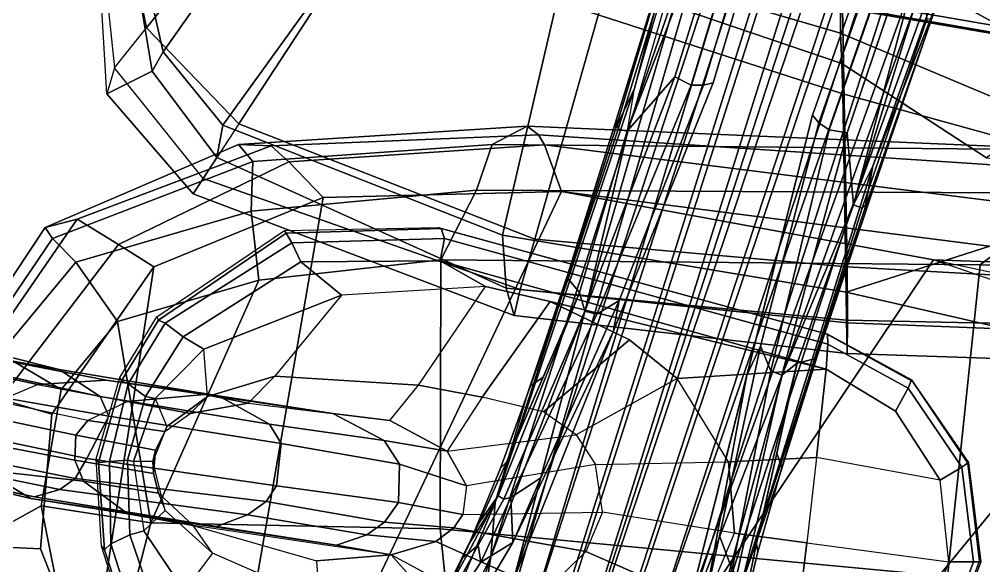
# Model space of a CAD drawing. Header units: inches. Extents: x -15.6 to 12, y -13.7 to 13.7.
# Drawn here: x -6.215 to -2.216, y -11.576 to -9.31 of the extents above; entities that cross this region are included whole.
import ezdxf

# ---------------------------------------------------------------- set-up
doc = ezdxf.new("R2010")
doc.units = ezdxf.units.IN
doc.header["$MEASUREMENT"] = 0
for name, color, linetype in [('SEAT-ARMPAD', 5, 'Continuous'), ('SEAT-BASE', 5, 'Continuous'), ('SEAT-CHASSIS', 5, 'Continuous'), ('SEAT-FRAME', 5, 'Continuous')]:
    doc.layers.add(name, color=color, linetype=linetype)

msp = doc.modelspace()

# ---------------------------------------------------------------- linework, layer by layer
at = {"layer": 'SEAT-ARMPAD'}
for points in [[(-5.2469, -9.8996, 24.6636), (-4.2543, -9.8289, 24.8347), (-4.109, -9.7529, 24.5021), (-5.3058, -9.8288, 24.3013)], [(-5.3058, -9.8288, 24.3013), (-4.109, -9.7529, 24.5021), (-4.0626, -9.7893, 23.9613), (-5.1707, -9.8347, 23.8947)], [(-4.109, -9.7529, 24.5021), (-4.2543, -9.8289, 24.8347), (-1.5835, -9.8539, 25.1066), (-1.5388, -9.8637, 24.7187)], [(-4.0626, -9.7893, 23.9613), (-4.109, -9.7529, 24.5021), (-1.5388, -9.8637, 24.7187), (-1.5135, -9.957, 24.3581)], [(-5.0981, -9.9007, 23.6691), (-5.1707, -9.8347, 23.8947), (-4.0626, -9.7893, 23.9613), (-4.037, -9.83, 23.7609)], [(-4.0626, -9.7893, 23.9613), (-1.5135, -9.957, 24.3581), (-1.498, -10.1482, 24.1266), (-4.037, -9.83, 23.7609)], [(-6.1074, -10.1733, 24.1669), (-6.0778, -10.2191, 24.5126), (-5.2469, -9.8996, 24.6636), (-5.3058, -9.8288, 24.3013)], [(-5.9751, -10.1394, 23.8053), (-6.1074, -10.1733, 24.1669), (-5.3058, -9.8288, 24.3013), (-5.1707, -9.8347, 23.8947)], [(-5.9751, -10.1394, 23.8053), (-5.1707, -9.8347, 23.8947), (-5.0981, -9.9007, 23.6691), (-5.8034, -10.2442, 23.5905)], [(-5.2469, -9.8996, 24.6636), (-5.254, -10.1052, 24.9815), (-4.3197, -10.0181, 25.1538), (-4.2543, -9.8289, 24.8347)], [(-5.0981, -9.9007, 23.6691), (-4.037, -9.83, 23.7609), (-3.9669, -10.0243, 23.6388), (-4.9552, -10.0492, 23.5935)], [(-4.3197, -10.0181, 25.1538), (-1.8419, -10.0304, 25.5273), (-1.5835, -9.8539, 25.1066), (-4.2543, -9.8289, 24.8347)], [(-3.9669, -10.0243, 23.6388), (-4.037, -9.83, 23.7609), (-1.498, -10.1482, 24.1266), (-1.4922, -10.3408, 24.0305)], [(-5.9805, -10.3177, 24.7902), (-5.254, -10.1052, 24.9815), (-5.2469, -9.8996, 24.6636), (-6.0778, -10.2191, 24.5126)], [(-5.6576, -10.3369, 23.5571), (-5.8034, -10.2442, 23.5905), (-5.0981, -9.9007, 23.6691), (-4.9552, -10.0492, 23.5935)], [(-5.3741, -12.4592, 23.5862), (-4.9552, -10.0492, 23.5935), (-3.9669, -10.0243, 23.6388), (-5.1565, -12.5376, 23.5939)], [(-5.2219, -10.3918, 25.1569), (-4.4677, -10.3077, 25.3055), (-4.3197, -10.0181, 25.1538), (-5.254, -10.1052, 24.9815)], [(-4.0943, -12.7985, 23.6566), (-5.1565, -12.5376, 23.5939), (-3.9669, -10.0243, 23.6388), (-2.4247, -10.308, 23.7482)], [(-4.3197, -10.0181, 25.1538), (-4.4677, -10.3077, 25.3055), (-2.2314, -10.3283, 25.6623), (-1.8419, -10.0304, 25.5273)], [(-1.4922, -10.3408, 24.0305), (-2.4247, -10.308, 23.7482), (-3.9669, -10.0243, 23.6388)], [(0.3557, -10.0537, 25.8409), (-1.8419, -10.0304, 25.5273), (-2.2314, -10.3283, 25.6623), (0.3388, -10.4184, 26.0759)], [(-5.3741, -12.4592, 23.5862), (-5.9189, -12.0353, 23.5688), (-5.6576, -10.3369, 23.5571), (-4.9552, -10.0492, 23.5935)], [(-5.9805, -10.3177, 24.7902), (-5.8084, -10.5633, 25.0187), (-5.2219, -10.3918, 25.1569), (-5.254, -10.1052, 24.9815)], [(-6.4739, -10.8619, 23.7191), (-6.564, -10.8603, 24.0903), (-6.1074, -10.1733, 24.1669), (-5.9751, -10.1394, 23.8053)], [(-6.4739, -10.8619, 23.7191), (-5.9751, -10.1394, 23.8053), (-5.8034, -10.2442, 23.5905), (-6.2925, -10.8854, 23.5697)], [(-6.564, -10.8603, 24.0903), (-6.4956, -10.8353, 24.4416), (-6.0778, -10.2191, 24.5126), (-6.1074, -10.1733, 24.1669)], [(-6.2954, -10.6955, 24.7248), (-5.9805, -10.3177, 24.7902), (-6.0778, -10.2191, 24.5126), (-6.4956, -10.8353, 24.4416)], [(-6.08, -10.9474, 23.5363), (-6.2925, -10.8854, 23.5697), (-5.8034, -10.2442, 23.5905), (-5.6576, -10.3369, 23.5571)], [(-4.4702, -11.4237, 25.45), (-4.4677, -10.3077, 25.3055), (-5.2219, -10.3918, 25.1569), (-5.6704, -11.3986, 25.153)], [(-2.2314, -10.3283, 25.6623), (-4.4677, -10.3077, 25.3055), (-4.4702, -11.4237, 25.45), (-2.3666, -11.6211, 25.7688)], [(-4.0943, -12.7985, 23.6566), (-2.4247, -10.308, 23.7482), (-1.489, -10.5066, 24.0498), (-3.4641, -12.9124, 23.6958)], [(-1.489, -10.5066, 24.0498), (-2.0551, -10.4352, 23.8151), (-2.4247, -10.308, 23.7482), (-1.4922, -10.3408, 24.0305)], [(-6.2954, -10.6955, 24.7248), (-6.0413, -10.8448, 24.972), (-5.8084, -10.5633, 25.0187), (-5.9805, -10.3177, 24.7902)], [(-6.1272, -11.5064, 23.547), (-6.08, -10.9474, 23.5363), (-5.6576, -10.3369, 23.5571), (-5.9189, -12.0353, 23.5688)], [(-2.2314, -10.3283, 25.6623), (-2.3666, -11.6211, 25.7688), (0.3335, -11.8125, 26.1509), (0.3388, -10.4184, 26.0759)], [(-5.6704, -11.3986, 25.153), (-5.2219, -10.3918, 25.1569), (-5.8084, -10.5633, 25.0187), (-5.6704, -11.3986, 25.153)], [(0.387, -10.4736, 24.5037), (-1.9658, -12.7285, 23.9163), (-2.4219, -12.7344, 23.7779), (-1.489, -10.5066, 24.0498)], [(-2.8573, -12.8346, 23.7338), (-3.4641, -12.9124, 23.6958), (-1.489, -10.5066, 24.0498), (-2.4219, -12.7344, 23.7779)], [(-6.0413, -10.8448, 24.972), (-6.124, -11.3276, 24.9681), (-5.6704, -11.3986, 25.153), (-5.8084, -10.5633, 25.0187)], [(-6.124, -11.3276, 24.9681), (-6.0413, -10.8448, 24.972), (-6.2954, -10.6955, 24.7248), (-6.3977, -11.4786, 24.733)], [(-6.1272, -11.5064, 23.547), (-6.3605, -11.4958, 23.6087), (-6.2925, -10.8854, 23.5697), (-6.08, -10.9474, 23.5363)], [(-6.2156, -11.9713, 24.7433), (-6.0378, -11.7664, 24.9663), (-6.124, -11.3276, 24.9681), (-6.3977, -11.4786, 24.733)], [(-6.124, -11.3276, 24.9681), (-6.0378, -11.7664, 24.9663), (-5.8208, -11.9782, 25.0228), (-5.6704, -11.3986, 25.153)], [(-4.4702, -11.4237, 25.45), (-5.6704, -11.3986, 25.153), (-5.8208, -11.9782, 25.0228), (-4.3632, -12.4702, 25.3589)], [(-2.2968, -12.9262, 25.6409), (-2.3666, -11.6211, 25.7688), (-4.4702, -11.4237, 25.45), (-4.3632, -12.4702, 25.3589)], [(-6.2968, -12.1143, 23.8362), (-6.5319, -11.5074, 23.7505), (-6.3605, -11.4958, 23.6087), (-6.1364, -12.0698, 23.6487)], [(-5.9189, -12.0353, 23.5688), (-6.1364, -12.0698, 23.6487), (-6.3605, -11.4958, 23.6087), (-6.1272, -11.5064, 23.547)]]:
    msp.add_3dface(points, dxfattribs=at)
at = {"layer": 'SEAT-BASE'}
for points in [[(-0.6744, -1.1905, 4.1832), (-4.0382, -11.6139, 3.1616), (-4.1668, -11.6385, 3.2423), (-0.719, -1.1512, 4.3018)], [(-0.9319, -1.4933, 5.6622), (-0.719, -1.1512, 4.3018), (-4.1668, -11.6385, 3.2423), (-3.3384, -9.5727, 3.9879)], [(-0.6744, -1.1905, 4.1832), (-0.5847, -1.2614, 4.119), (-3.9113, -11.6394, 3.1096), (-4.0382, -11.6139, 3.1616)], [(-0.4265, -1.3128, 4.119), (-3.7957, -11.6821, 3.0957), (-3.9113, -11.6394, 3.1096), (-0.5847, -1.2614, 4.119)], [(-0.2684, -1.3642, 4.119), (-3.6772, -11.7154, 3.1096), (-3.7957, -11.6821, 3.0957), (-0.4265, -1.3128, 4.119)], [(-0.2684, -1.3642, 4.119), (-0.1542, -1.3595, 4.1832), (-3.5595, -11.7694, 3.1616), (-3.6772, -11.7154, 3.1096)], [(-0.095, -1.3539, 4.3018), (-3.47, -11.8649, 3.2423), (-3.5595, -11.7694, 3.1616), (-0.1542, -1.3595, 4.1832)], [(-0.095, -1.3539, 4.3018), (-0.1239, -1.7559, 5.6622), (-2.9258, -9.7068, 3.9879), (-3.47, -11.8649, 3.2423)], [(-0.9319, -1.4933, 5.6622), (-3.3384, -9.5727, 3.9879), (-3.3783, -9.5833, 4.1787), (-0.9734, -1.5819, 5.8711)], [(-1.0187, -1.578, 6.004), (-3.4299, -9.5829, 4.297), (-3.4972, -9.548, 4.4046), (-1.032, -1.6207, 6.1381)], [(-1.0187, -1.578, 6.004), (-0.9734, -1.5819, 5.8711), (-3.3783, -9.5833, 4.1787), (-3.4299, -9.5829, 4.297)], [(-1.2495, -1.6518, 6.5161), (-4.324, -12.2313, 4.2077), (-4.3746, -12.7122, 4.1389), (-1.0437, -1.701, 6.6264)], [(-1.2495, -1.6518, 6.5161), (-1.3248, -1.7804, 6.4477), (-3.8678, -10.5115, 4.5256), (-4.324, -12.2313, 4.2077)], [(-0.8432, -1.8393, 6.6746), (-1.0437, -1.701, 6.6264), (-4.3746, -12.7122, 4.1389), (-4.2654, -12.7109, 4.1776)], [(-0.1423, -1.8519, 5.8711), (-2.8999, -9.7388, 4.1787), (-2.9258, -9.7068, 3.9879), (-0.1239, -1.7559, 5.6622)], [(-1.3697, -1.7747, 6.3972), (-3.6981, -9.7963, 4.6397), (-3.8678, -10.5115, 4.5256), (-1.3248, -1.7804, 6.4477)], [(-3.6648, -9.5971, 4.6557), (-1.3855, -1.7651, 6.3529), (-1.3697, -1.7747, 6.3972), (-3.6981, -9.7963, 4.6397)], [(-3.47, -8.8482, 4.7721), (-3.6648, -9.5971, 4.6557), (-1.3855, -1.7651, 6.3529), (-1.3883, -1.7602, 6.3093)], [(-0.7398, -1.9027, 6.6862), (-0.8432, -1.8393, 6.6746), (-4.2654, -12.7109, 4.1776), (-4.1487, -12.7665, 4.1833)], [(-0.1423, -1.8519, 5.8711), (-0.1033, -1.8754, 6.004), (-2.8578, -9.7688, 4.297), (-2.8999, -9.7388, 4.1787)], [(-0.1177, -1.9177, 6.1381), (-2.7829, -9.7801, 4.4046), (-2.8578, -9.7688, 4.297), (-0.1033, -1.8754, 6.004)], [(-4.1476, -12.7669, 4.1833), (-0.5199, -1.9742, 6.6862), (-0.7398, -1.9027, 6.6862), (-4.1487, -12.7665, 4.1833)], [(-4.1476, -12.7669, 4.1833), (-4.0205, -12.7905, 4.1776), (-0.399, -1.9836, 6.6746), (-0.5199, -1.9742, 6.6862)], [(-4.0205, -12.7905, 4.1776), (-3.9329, -12.8557, 4.1389), (-0.1555, -1.9896, 6.6264), (-0.399, -1.9836, 6.6746)], [(-0.1555, -1.9896, 6.6264), (-3.9329, -12.8557, 4.1389), (-3.6912, -12.4369, 4.2077), (0.04, -2.0708, 6.5161)], [(-3.6912, -12.4369, 4.2077), (-3.0494, -10.7774, 4.5256), (0.0253, -2.2191, 6.4477), (0.04, -2.0708, 6.5161)], [(0.0253, -2.2191, 6.4477), (-3.0494, -10.7774, 4.5256), (-2.7663, -10.099, 4.6397), (0.0649, -2.2409, 6.3972)], [(0.0834, -2.2423, 6.3529), (0.0649, -2.2409, 6.3972), (-2.7663, -10.099, 4.6397), (-2.6762, -9.9184, 4.6557)], [(0.0886, -2.2401, 6.3093), (0.0834, -2.2423, 6.3529), (-2.6762, -9.9184, 4.6557), (-2.3936, -9.1979, 4.7721)], [(-3.1003, -8.2717, 4.6837), (-3.4972, -9.548, 4.4046), (-3.6941, -9.7743, 4.4201), (-3.1559, -8.3768, 4.7054)], [(-3.6941, -9.7743, 4.4201), (-3.3759, -8.8451, 4.6181), (-3.1559, -8.3768, 4.7054)], [(-2.3706, -8.632, 4.7054), (-2.7566, -10.0789, 4.4201), (-2.7829, -9.7801, 4.4046), (-2.3538, -8.5142, 4.6837)], [(-2.3706, -8.632, 4.7054), (-2.3706, -8.632, 4.7054), (-2.4678, -9.1401, 4.6181), (-2.7566, -10.0789, 4.4201)], [(-3.5024, -8.957, 4.6757), (-3.7387, -9.7243, 4.5207), (-3.7422, -9.7608, 4.5664), (-3.47, -8.8482, 4.7721)], [(-3.47, -8.8482, 4.7721), (-3.7422, -9.7608, 4.5664), (-3.6648, -9.5971, 4.6557), (-3.47, -8.8482, 4.7721)], [(-3.7317, -9.7652, 4.4593), (-3.4875, -8.973, 4.6372), (-3.3759, -8.8451, 4.6181), (-3.6941, -9.7743, 4.4201)], [(-3.7317, -9.7652, 4.4593), (-3.7387, -9.7243, 4.5207), (-3.5024, -8.957, 4.6757), (-3.4875, -8.973, 4.6372)], [(-2.7566, -10.0789, 4.4201), (-2.4678, -9.1401, 4.6181), (-2.4527, -9.3092, 4.6372), (-2.7208, -10.0937, 4.4593)], [(-2.3936, -9.1979, 4.7721), (-2.7098, -10.0962, 4.5664), (-2.6911, -10.0647, 4.5207), (-2.4313, -9.3051, 4.6757)], [(-2.3936, -9.1979, 4.7721), (-2.6762, -9.9184, 4.6557), (-2.7098, -10.0962, 4.5664), (-2.3936, -9.1979, 4.7721)], [(-2.4527, -9.3092, 4.6372), (-2.4313, -9.3051, 4.6757), (-2.6911, -10.0647, 4.5207), (-2.7208, -10.0937, 4.4593)], [(-3.4972, -9.548, 4.4046), (-3.87, -10.5211, 4.1894), (-3.8922, -10.443, 4.2504), (-3.6941, -9.7743, 4.4201)], [(-3.4972, -9.548, 4.4046), (-3.4299, -9.5829, 4.297), (-3.8212, -10.5329, 4.1118), (-3.87, -10.5211, 4.1894)], [(-3.3783, -9.5833, 4.1787), (-3.7274, -10.4756, 3.9866), (-3.8212, -10.5329, 4.1118), (-3.4299, -9.5829, 4.297)], [(-3.3783, -9.5833, 4.1787), (-3.3384, -9.5727, 3.9879), (-3.7526, -10.6056, 3.6151), (-3.7274, -10.4756, 3.9866)], [(-3.6981, -9.7963, 4.6397), (-3.6648, -9.5971, 4.6557), (-4.2417, -11.3138, 4.2317), (-4.2604, -11.5395, 4.2497)], [(-3.6648, -9.5971, 4.6557), (-3.7422, -9.7608, 4.5664), (-3.9332, -10.3615, 4.416), (-4.2417, -11.3138, 4.2317)], [(-3.1418, -10.6659, 3.9866), (-3.1979, -10.7859, 3.6151), (-2.9258, -9.7068, 3.9879), (-2.8999, -9.7388, 4.1787)], [(-3.7387, -9.7243, 4.5207), (-3.7317, -9.7652, 4.4593), (-3.9388, -10.3867, 4.3311), (-3.9411, -10.3667, 4.3884)], [(-3.7387, -9.7243, 4.5207), (-3.9411, -10.3667, 4.3884), (-3.9332, -10.3615, 4.416), (-3.7422, -9.7608, 4.5664)], [(-2.8578, -9.7688, 4.297), (-3.0996, -10.7673, 4.1118), (-3.1418, -10.6659, 3.9866), (-2.8999, -9.7388, 4.1787)], [(-3.8678, -10.5115, 4.5256), (-3.6981, -9.7963, 4.6397), (-4.2604, -11.5395, 4.2497)], [(-3.6941, -9.7743, 4.4201), (-3.8922, -10.443, 4.2504), (-3.9388, -10.3867, 4.3311), (-3.7317, -9.7652, 4.4593)], [(-3.0533, -10.7865, 4.1894), (-3.0996, -10.7673, 4.1118), (-2.8578, -9.7688, 4.297), (-2.7829, -9.7801, 4.4046)], [(-2.7566, -10.0789, 4.4201), (-2.9894, -10.7364, 4.2504), (-3.0533, -10.7865, 4.1894), (-2.7829, -9.7801, 4.4046)], [(-3.336, -11.8398, 4.2497), (-3.2184, -11.6463, 4.2317), (-2.6762, -9.9184, 4.6557), (-2.7663, -10.099, 4.6397)], [(-3.2184, -11.6463, 4.2317), (-2.9083, -10.6945, 4.416), (-2.7098, -10.0962, 4.5664), (-2.6762, -9.9184, 4.6557)], [(-2.905, -10.7034, 4.3884), (-2.9186, -10.7182, 4.3311), (-2.7208, -10.0937, 4.4593), (-2.6911, -10.0647, 4.5207)], [(-2.7098, -10.0962, 4.5664), (-2.9083, -10.6945, 4.416), (-2.905, -10.7034, 4.3884), (-2.6911, -10.0647, 4.5207)], [(-3.336, -11.8398, 4.2497), (-3.336, -11.8398, 4.2497), (-2.7663, -10.099, 4.6397), (-3.0494, -10.7774, 4.5256)], [(-2.7208, -10.0937, 4.4593), (-2.9186, -10.7182, 4.3311), (-2.9894, -10.7364, 4.2504), (-2.7566, -10.0789, 4.4201)], [(-3.9332, -10.3615, 4.416), (-3.9411, -10.3667, 4.3884), (-4.1102, -10.8723, 4.2699), (-4.2417, -11.3138, 4.2317)], [(-4.1102, -10.8723, 4.2699), (-3.9411, -10.3667, 4.3884), (-3.9388, -10.3867, 4.3311), (-4.095, -10.8301, 4.2507)], [(-3.8922, -10.443, 4.2504), (-4.0437, -10.7949, 4.1842), (-4.095, -10.8301, 4.2507), (-3.9388, -10.3867, 4.3311)], [(-4.2301, -11.287, 4.0229), (-4.307, -11.3958, 4.0514), (-4.1953, -11.1468, 4.118), (-3.8922, -10.443, 4.2504)], [(-4.2056, -11.3008, 3.9542), (-4.2301, -11.287, 4.0229), (-3.8922, -10.443, 4.2504), (-3.87, -10.5211, 4.1894)], [(-3.8212, -10.5329, 4.1118), (-3.7274, -10.4756, 3.9866), (-4.0524, -11.2124, 3.6212), (-4.1765, -11.2935, 3.8836)], [(-4.0524, -11.2124, 3.6212), (-3.7274, -10.4756, 3.9866), (-3.7526, -10.6056, 3.6151), (-4.1688, -11.4801, 3.4546)], [(-4.324, -12.2313, 4.2077), (-3.8678, -10.5115, 4.5256), (-4.2604, -11.5395, 4.2497), (-4.3324, -11.9976, 4.209)], [(-4.2056, -11.3008, 3.9542), (-3.87, -10.5211, 4.1894), (-3.8212, -10.5329, 4.1118), (-4.1765, -11.2935, 3.8836)], [(-4.279, -11.6671, 3.3711), (-4.1688, -11.4801, 3.4546), (-3.7526, -10.6056, 3.6151), (-4.1668, -11.6385, 3.2423)], [(-3.3752, -11.738, 3.4546), (-3.1979, -10.7859, 3.6151), (-3.1418, -10.6659, 3.9866), (-3.312, -11.453, 3.6212)], [(-3.2593, -11.5915, 3.8836), (-3.312, -11.453, 3.6212), (-3.1418, -10.6659, 3.9866), (-3.0996, -10.7673, 4.1118)], [(-3.2184, -11.6463, 4.2317), (-3.0654, -11.2118, 4.2699), (-2.905, -10.7034, 4.3884), (-2.9083, -10.6945, 4.416)], [(-3.0528, -11.1687, 4.2507), (-2.9186, -10.7182, 4.3311), (-2.905, -10.7034, 4.3884), (-3.0654, -11.2118, 4.2699)], [(-3.0533, -10.7865, 4.1894), (-2.9894, -10.7364, 4.2504), (-3.2121, -11.6178, 4.0229), (-3.2401, -11.6145, 3.9542)], [(-2.9894, -10.7364, 4.2504), (-3.1579, -11.4838, 4.118), (-3.2139, -11.7509, 4.0514), (-3.2121, -11.6178, 4.0229)], [(-2.9186, -10.7182, 4.3311), (-3.0528, -11.1687, 4.2507), (-3.0736, -11.1101, 4.1842), (-2.9894, -10.7364, 4.2504)], [(-4.1953, -11.1468, 4.118), (-4.2194, -11.1722, 4.1628), (-4.095, -10.8301, 4.2507), (-4.0437, -10.7949, 4.1842)], [(-3.547, -12.2527, 4.209), (-3.336, -11.8398, 4.2497), (-3.0494, -10.7774, 4.5256), (-3.6912, -12.4369, 4.2077)], [(-3.47, -11.8649, 3.2423), (-3.1979, -10.7859, 3.6151), (-3.3752, -11.738, 3.4546), (-3.3959, -11.954, 3.3711)], [(-3.2593, -11.5915, 3.8836), (-3.0996, -10.7673, 4.1118), (-3.0533, -10.7865, 4.1894), (-3.2401, -11.6145, 3.9542)], [(-4.1102, -10.8723, 4.2699), (-4.095, -10.8301, 4.2507), (-4.2194, -11.1722, 4.1628), (-4.1102, -10.8723, 4.2699)], [(-4.2194, -11.1722, 4.1628), (-4.3467, -11.4795, 4.0827), (-4.2417, -11.3138, 4.2317), (-4.1102, -10.8723, 4.2699)], [(-3.0736, -11.1101, 4.1842), (-3.0528, -11.1687, 4.2507), (-3.1533, -11.5186, 4.1628), (-3.1579, -11.4838, 4.118)], [(-4.1953, -11.1468, 4.118), (-4.307, -11.3958, 4.0514), (-4.3467, -11.4795, 4.0827), (-4.2194, -11.1722, 4.1628)], [(-3.0654, -11.2118, 4.2699), (-3.1533, -11.5186, 4.1628), (-3.0528, -11.1687, 4.2507), (-3.0654, -11.2118, 4.2699)], [(-4.1688, -11.4801, 3.4546), (-4.1765, -11.2935, 3.8836), (-4.0524, -11.2124, 3.6212)], [(-3.0654, -11.2118, 4.2699), (-3.2184, -11.6463, 4.2317), (-3.2309, -11.8421, 4.0827), (-3.1533, -11.5186, 4.1628)], [(-4.4984, -11.8054, 3.9476), (-4.4685, -11.8495, 4.0508), (-4.2417, -11.3138, 4.2317), (-4.3467, -11.4795, 4.0827)], [(-4.4685, -11.8495, 4.0508), (-4.4149, -11.862, 4.1297), (-4.2604, -11.5395, 4.2497), (-4.2417, -11.3138, 4.2317)], [(-4.2301, -11.287, 4.0229), (-4.3562, -11.5283, 3.9362), (-4.3803, -11.5453, 3.9883), (-4.307, -11.3958, 4.0514)], [(-4.2056, -11.3008, 3.9542), (-4.3127, -11.4908, 3.887), (-4.3562, -11.5283, 3.9362), (-4.2301, -11.287, 4.0229)], [(-4.3012, -11.5614, 3.6382), (-4.3127, -11.4908, 3.887), (-4.2056, -11.3008, 3.9542), (-4.1765, -11.2935, 3.8836)], [(-4.1688, -11.4801, 3.4546), (-4.3012, -11.5614, 3.6382), (-4.1765, -11.2935, 3.8836), (-4.1688, -11.4801, 3.4546)], [(-4.4537, -11.6947, 3.9252), (-4.4984, -11.8054, 3.9476), (-4.3467, -11.4795, 4.0827), (-4.307, -11.3958, 4.0514)], [(-3.312, -11.453, 3.6212), (-3.312, -11.453, 3.6212), (-3.2593, -11.5915, 3.8836), (-3.3752, -11.738, 3.4546)], [(-4.4593, -11.7614, 3.6521), (-4.471, -11.7355, 3.8366), (-4.3562, -11.5283, 3.9362), (-4.3127, -11.4908, 3.887)], [(-4.3012, -11.5614, 3.6382), (-4.4063, -11.7233, 3.5576), (-4.4593, -11.7614, 3.6521), (-4.3127, -11.4908, 3.887)], [(-4.1688, -11.4801, 3.4546), (-4.279, -11.6671, 3.3711), (-4.4063, -11.7233, 3.5576), (-4.3012, -11.5614, 3.6382)], [(-3.1533, -11.5186, 4.1628), (-3.2309, -11.8421, 4.0827), (-3.2139, -11.7509, 4.0514), (-3.1579, -11.4838, 4.118)], [(-4.4814, -12.2258, 4.0889), (-4.2604, -11.5395, 4.2497), (-4.4149, -11.862, 4.1297), (-4.5409, -12.1507, 4.0121)], [(-4.2604, -11.5395, 4.2497), (-4.4814, -12.2258, 4.0889), (-4.455, -12.3636, 4.1157), (-4.3324, -11.9976, 4.209)], [(-4.471, -11.7355, 3.8366), (-4.4537, -11.6947, 3.9252), (-4.3803, -11.5453, 3.9883), (-4.3562, -11.5283, 3.9362)]]:
    msp.add_3dface(points, dxfattribs=at)
at = {"layer": 'SEAT-CHASSIS'}
for points in [[(-5.1082, -10.1974, 23.4288), (-5.6384, -10.5578, 23.4299), (-5.6453, -10.5443, 23.5731), (-5.1155, -10.1861, 23.596)], [(-4.4657, -10.1778, 23.4485), (-5.1082, -10.1974, 23.4288), (-5.1155, -10.1861, 23.596), (-4.4769, -10.1732, 23.6341)], [(-5.0856, -10.2364, 23.3062), (-5.1082, -10.1974, 23.4288), (-4.4657, -10.1778, 23.4485), (-4.4526, -10.2189, 23.3374)], [(-2.8644, -10.6159, 23.6342), (-4.4657, -10.1778, 23.4485), (-4.4769, -10.1732, 23.6341), (-2.8709, -10.6132, 23.7417)], [(-4.4657, -10.1778, 23.4485), (-2.8644, -10.6159, 23.6342), (-2.8621, -10.6575, 23.5172), (-4.4526, -10.2189, 23.3374)], [(-5.611, -10.5706, 23.3242), (-5.6384, -10.5578, 23.4299), (-5.1082, -10.1974, 23.4288), (-5.0856, -10.2364, 23.3062)], [(-5.5352, -10.6262, 23.2493), (-5.611, -10.5706, 23.3242), (-5.0856, -10.2364, 23.3062), (-5.0475, -10.3151, 23.2321)], [(-5.0475, -10.3151, 23.2321), (-5.0856, -10.2364, 23.3062), (-4.4526, -10.2189, 23.3374), (-4.4696, -10.3115, 23.2651)], [(-4.4696, -10.3115, 23.2651), (-4.4526, -10.2189, 23.3374), (-2.8621, -10.6575, 23.5172), (-2.8702, -10.7606, 23.4472)], [(-5.5352, -10.6262, 23.2493), (-5.0475, -10.3151, 23.2321), (-4.8796, -10.4546, 23.1822), (-5.4506, -10.6786, 23.213)], [(-4.4696, -10.3115, 23.2651), (-4.2816, -10.4182, 23.2693), (-4.8796, -10.4546, 23.1822), (-5.0475, -10.3151, 23.2321)], [(-4.2816, -10.4182, 23.2693), (-4.4696, -10.3115, 23.2651), (-2.8702, -10.7606, 23.4472), (-4.0135, -10.48, 23.3041)], [(-4.8796, -10.4546, 23.1822), (-5.1562, -10.7903, 23.0186), (-4.5594, -10.8279, 22.9376), (-4.2816, -10.4182, 23.2693)], [(-4.5594, -10.8279, 22.9376), (-4.2816, -10.4182, 23.2693), (-4.0135, -10.48, 23.3041), (-4.2963, -10.8776, 22.974)], [(-5.4345, -10.8741, 23.0871), (-5.4506, -10.6786, 23.213), (-4.8796, -10.4546, 23.1822), (-5.1562, -10.7903, 23.0186)], [(-4.041, -10.9379, 23.062), (-4.2963, -10.8776, 22.974), (-4.0135, -10.48, 23.3041), (-3.6848, -10.6389, 23.3236)], [(-2.8702, -10.7606, 23.4472), (-3.4881, -10.8004, 23.3223), (-3.6848, -10.6389, 23.3236), (-4.0135, -10.48, 23.3041)], [(-6.8411, -10.5635, 19.808), (-7.0121, -10.5169, 20.789), (-6.5265, -10.6763, 21.0399), (-6.0504, -10.7618, 20.4056)], [(-5.7919, -10.8091, 23.4338), (-5.7987, -10.7956, 23.577), (-5.6453, -10.5443, 23.5731), (-5.6384, -10.5578, 23.4299)], [(-6.9153, -10.6488, 19.3789), (-6.8411, -10.5635, 19.808), (-6.0504, -10.7618, 20.4056), (-5.8802, -10.875, 20.1457)], [(-5.7919, -10.8091, 23.4338), (-5.6384, -10.5578, 23.4299), (-5.611, -10.5706, 23.3242), (-5.7644, -10.8219, 23.3282)], [(-5.692, -10.8744, 23.2629), (-5.7644, -10.8219, 23.3282), (-5.611, -10.5706, 23.3242), (-5.5352, -10.6262, 23.2493)], [(-5.692, -10.8744, 23.2629), (-5.5352, -10.6262, 23.2493), (-5.4506, -10.6786, 23.213), (-5.6514, -10.8821, 23.2462)], [(-2.5126, -10.811, 23.7682), (-2.5152, -10.8055, 23.66), (-2.8644, -10.6159, 23.6342), (-2.8709, -10.6132, 23.7417)], [(-2.8644, -10.6159, 23.6342), (-2.5152, -10.8055, 23.66), (-2.5301, -10.8405, 23.535), (-2.8621, -10.6575, 23.5172)], [(-6.9895, -10.756, 19.2812), (-6.9153, -10.6488, 19.3789), (-5.8802, -10.875, 20.1457), (-5.8433, -10.9559, 20.0741)], [(-6.5265, -10.6763, 21.0399), (-6.7582, -10.6904, 21.3535), (-6.1395, -10.824, 21.7999), (-5.8552, -10.8067, 21.5971)], [(-5.3888, -10.8716, 21.1087), (-6.0504, -10.7618, 20.4056), (-6.5265, -10.6763, 21.0399), (-5.8552, -10.8067, 21.5971)], [(-3.6848, -10.6389, 23.3236), (-3.4881, -10.8004, 23.3223), (-3.9057, -11.0332, 23.0885), (-4.041, -10.9379, 23.062)], [(-2.8621, -10.6575, 23.5172), (-2.5301, -10.8405, 23.535), (-2.5818, -10.9353, 23.4614), (-2.8702, -10.7606, 23.4472)], [(-6.307, -10.8956, 21.9124), (-6.1395, -10.824, 21.7999), (-6.7582, -10.6904, 21.3535), (-6.8738, -10.7461, 21.4967)], [(-5.6514, -10.8821, 23.2462), (-5.6037, -10.9988, 23.1589), (-5.4345, -10.8741, 23.0871), (-5.4506, -10.6786, 23.213)], [(-5.9349, -11.131, 19.9842), (-7.0281, -10.9026, 19.2715), (-6.9895, -10.756, 19.2812), (-5.8433, -10.9559, 20.0741)], [(-5.1781, -10.9894, 20.9329), (-5.8802, -10.875, 20.1457), (-6.0504, -10.7618, 20.4056), (-5.3888, -10.8716, 21.1087)], [(-5.7919, -10.8091, 23.4338), (-5.8873, -11.1484, 23.4409), (-5.8963, -11.1329, 23.5727), (-5.7987, -10.7956, 23.577)], [(-5.507, -10.945, 22.8919), (-5.4345, -10.8741, 23.0871), (-5.1562, -10.7903, 23.0186), (-5.2664, -10.9016, 22.7076)], [(-5.1562, -10.7903, 23.0186), (-5.2664, -10.9016, 22.7076), (-4.6789, -10.9737, 22.4762), (-4.5594, -10.8279, 22.9376)], [(-3.4881, -10.8004, 23.3223), (-2.8702, -10.7606, 23.4472), (-2.9091, -11.1271, 23.3696), (-3.2747, -11.145, 23.3078)], [(-2.9091, -11.1271, 23.3696), (-2.8702, -10.7606, 23.4472), (-2.5818, -10.9353, 23.4614), (-2.3971, -11.2209, 23.48)], [(-5.7659, -10.8955, 22.3427), (-5.9315, -10.9738, 22.4082), (-6.307, -10.8956, 21.9124), (-6.1395, -10.824, 21.7999)], [(-5.4474, -10.8663, 22.168), (-5.8552, -10.8067, 21.5971), (-6.1395, -10.824, 21.7999), (-5.7659, -10.8955, 22.3427)], [(-5.8405, -11.1434, 23.3441), (-5.8873, -11.1484, 23.4409), (-5.7919, -10.8091, 23.4338), (-5.7644, -10.8219, 23.3282)], [(-5.3888, -10.8716, 21.1087), (-5.8552, -10.8067, 21.5971), (-5.4474, -10.8663, 22.168), (-4.9153, -10.9446, 21.8415)], [(-5.7665, -11.1388, 23.2714), (-5.8405, -11.1434, 23.3441), (-5.7644, -10.8219, 23.3282), (-5.692, -10.8744, 23.2629)], [(-4.6789, -10.9737, 22.4762), (-4.5594, -10.8279, 22.9376), (-4.2963, -10.8776, 22.974), (-4.4412, -11.1009, 22.3847)], [(-3.9057, -11.0332, 23.0885), (-3.8267, -11.157, 23.0933), (-3.2747, -11.145, 23.3078), (-3.4881, -10.8004, 23.3223)], [(-2.5152, -10.8055, 23.66), (-2.2796, -11.1476, 23.6827), (-2.3072, -11.167, 23.557), (-2.5301, -10.8405, 23.535)], [(-2.284, -11.1506, 23.7905), (-2.2796, -11.1476, 23.6827), (-2.5152, -10.8055, 23.66), (-2.5126, -10.811, 23.7682)], [(-5.1289, -11.0698, 20.8854), (-5.8433, -10.9559, 20.0741), (-5.8802, -10.875, 20.1457), (-5.1781, -10.9894, 20.9329)], [(-5.692, -10.8744, 23.2629), (-5.6514, -10.8821, 23.2462), (-5.741, -11.144, 23.2604), (-5.7665, -11.1388, 23.2714)], [(-5.4474, -10.8663, 22.168), (-5.7659, -10.8955, 22.3427), (-5.507, -10.945, 22.8919), (-5.2664, -10.9016, 22.7076)], [(-5.6037, -10.9988, 23.1589), (-5.6118, -11.0201, 23.0072), (-5.507, -10.945, 22.8919), (-5.4345, -10.8741, 23.0871)], [(-4.6789, -10.9737, 22.4762), (-4.9153, -10.9446, 21.8415), (-5.4474, -10.8663, 22.168), (-5.2664, -10.9016, 22.7076)], [(-5.1781, -10.9894, 20.9329), (-5.3888, -10.8716, 21.1087), (-4.9153, -10.9446, 21.8415), (-4.7024, -11.0574, 21.7636)], [(-2.5301, -10.8405, 23.535), (-2.3072, -11.167, 23.557), (-2.3971, -11.2209, 23.48), (-2.5818, -10.9353, 23.4614)], [(-5.9837, -11.2144, 20.0348), (-7.0831, -10.9927, 19.3494), (-7.0281, -10.9026, 19.2715), (-5.9349, -11.131, 19.9842)], [(-5.9315, -10.9738, 22.4082), (-6.307, -10.8956, 21.9124), (-6.4076, -10.9445, 21.8955), (-5.9802, -11.0347, 22.4167)], [(-5.6118, -11.0201, 23.0072), (-5.507, -10.945, 22.8919), (-5.7659, -10.8955, 22.3427), (-5.9315, -10.9738, 22.4082)], [(-5.6615, -11.144, 23.1835), (-5.741, -11.144, 23.2604), (-5.6514, -10.8821, 23.2462), (-5.6037, -10.9988, 23.1589)], [(-4.2963, -10.8776, 22.974), (-4.4412, -11.1009, 22.3847), (-3.9057, -11.0332, 23.0885), (-4.041, -10.9379, 23.062)], [(-6.4076, -10.9445, 21.8955), (-6.4309, -11.0536, 21.8781), (-5.9855, -11.1392, 22.4099), (-5.9802, -11.0347, 22.4167)], [(-5.1492, -11.2455, 20.8585), (-5.9349, -11.131, 19.9842), (-5.8433, -10.9559, 20.0741), (-5.1289, -11.0698, 20.8854)], [(-4.4412, -11.1009, 22.3847), (-4.7024, -11.0574, 21.7636), (-4.9153, -10.9446, 21.8415), (-4.6789, -10.9737, 22.4762)], [(-6.0468, -11.2606, 20.1119), (-7.1329, -11.0387, 19.4686), (-7.0831, -10.9927, 19.3494), (-5.9837, -11.2144, 20.0348)], [(-5.9315, -10.9738, 22.4082), (-5.9802, -11.0347, 22.4167), (-5.6505, -11.0971, 23.058), (-5.6118, -11.0201, 23.0072)], [(-5.1289, -11.0698, 20.8854), (-5.1781, -10.9894, 20.9329), (-4.7024, -11.0574, 21.7636), (-4.639, -11.1547, 21.7419)], [(-6.1523, -11.2908, 20.2599), (-6.7124, -11.1704, 21.2788), (-7.2987, -10.9995, 21.0306), (-6.9539, -11.1288, 19.7865)], [(-5.6505, -11.0971, 23.058), (-5.9802, -11.0347, 22.4167), (-5.9855, -11.1392, 22.4099), (-5.6591, -11.1941, 23.0592)], [(-5.6505, -11.0971, 23.058), (-5.6615, -11.144, 23.1835), (-5.6037, -10.9988, 23.1589), (-5.6118, -11.0201, 23.0072)], [(-4.3607, -11.2456, 22.3684), (-4.4412, -11.1009, 22.3847), (-3.9057, -11.0332, 23.0885), (-3.8267, -11.157, 23.0933)], [(-6.9539, -11.1288, 19.7865), (-7.1329, -11.0387, 19.4686), (-6.0468, -11.2606, 20.1119), (-6.1523, -11.2908, 20.2599)], [(-6.3665, -11.1781, 21.8134), (-6.8412, -11.0697, 21.4696), (-6.7124, -11.1704, 21.2788), (-6.1674, -11.2981, 21.6455)], [(-6.4309, -11.0536, 21.8781), (-6.3665, -11.1781, 21.8134), (-5.9489, -11.2252, 22.3873), (-5.9855, -11.1392, 22.4099)], [(-5.1492, -11.2455, 20.8585), (-5.1289, -11.0698, 20.8854), (-4.639, -11.1547, 21.7419), (-4.6423, -11.3148, 21.7214)], [(-4.3607, -11.2456, 22.3684), (-4.639, -11.1547, 21.7419), (-4.7024, -11.0574, 21.7636), (-4.4412, -11.1009, 22.3847)], [(-5.6505, -11.0971, 23.058), (-5.6591, -11.1941, 23.0592), (-5.6615, -11.144, 23.1835)], [(-5.6591, -11.1941, 23.0592), (-5.9855, -11.1392, 22.4099), (-5.9489, -11.2252, 22.3873), (-5.6378, -11.2753, 23.014)], [(-5.9837, -11.2144, 20.0348), (-5.9349, -11.131, 19.9842), (-5.1492, -11.2455, 20.8585), (-5.1919, -11.3097, 20.8752)], [(-5.8873, -11.1484, 23.4409), (-5.8612, -11.5107, 23.4533), (-5.8745, -11.4947, 23.59), (-5.8963, -11.1329, 23.5727)], [(-5.836, -11.4859, 23.3405), (-5.8612, -11.5107, 23.4533), (-5.8873, -11.1484, 23.4409), (-5.8405, -11.1434, 23.3441)], [(-5.7575, -11.448, 23.2731), (-5.836, -11.4859, 23.3405), (-5.8405, -11.1434, 23.3441), (-5.7665, -11.1388, 23.2714)], [(-5.7575, -11.448, 23.2731), (-5.7665, -11.1388, 23.2714), (-5.741, -11.144, 23.2604), (-5.6994, -11.4313, 23.2483)], [(-5.6994, -11.4313, 23.2483), (-5.6103, -11.3475, 23.1458), (-5.6615, -11.144, 23.1835), (-5.741, -11.144, 23.2604)], [(-5.6615, -11.144, 23.1835), (-5.6591, -11.1941, 23.0592), (-5.6378, -11.2753, 23.014), (-5.6103, -11.3475, 23.1458)], [(-4.3761, -11.3634, 22.3823), (-4.6423, -11.3148, 21.7214), (-4.639, -11.1547, 21.7419), (-4.3607, -11.2456, 22.3684)], [(-3.2747, -11.145, 23.3078), (-3.2504, -11.4417, 23.3035), (-3.7965, -11.3546, 23.0949), (-3.8267, -11.157, 23.0933)], [(-3.2504, -11.4417, 23.3035), (-3.2747, -11.145, 23.3078), (-2.9091, -11.1271, 23.3696), (-2.9494, -11.482, 23.3489)], [(-2.3971, -11.2209, 23.48), (-2.9091, -11.1271, 23.3696), (-2.9494, -11.482, 23.3489), (-2.3615, -11.5597, 23.4909)], [(-2.2796, -11.1476, 23.6827), (-2.2286, -11.5602, 23.6961), (-2.2592, -11.5599, 23.5703), (-2.3072, -11.167, 23.557)], [(-2.235, -11.5575, 23.8036), (-2.2286, -11.5602, 23.6961), (-2.2796, -11.1476, 23.6827), (-2.284, -11.1506, 23.7905)], [(-6.1523, -11.2908, 20.2599), (-5.3976, -11.4139, 21.0391), (-6.1674, -11.2981, 21.6455), (-6.7124, -11.1704, 21.2788)], [(-6.3665, -11.1781, 21.8134), (-6.1674, -11.2981, 21.6455), (-5.7651, -11.3608, 22.294), (-5.9489, -11.2252, 22.3873)], [(-3.7965, -11.3546, 23.0949), (-3.8267, -11.157, 23.0933), (-4.3607, -11.2456, 22.3684), (-4.3761, -11.3634, 22.3823)], [(-2.3072, -11.167, 23.557), (-2.2592, -11.5599, 23.5703), (-2.3615, -11.5597, 23.4909), (-2.3971, -11.2209, 23.48)], [(-6.0468, -11.2606, 20.1119), (-5.9837, -11.2144, 20.0348), (-5.1919, -11.3097, 20.8752), (-5.2686, -11.3653, 20.9102)], [(-5.6378, -11.2753, 23.014), (-5.9489, -11.2252, 22.3873), (-5.7651, -11.3608, 22.294), (-5.494, -11.4095, 22.8501)], [(-5.3976, -11.4139, 21.0391), (-6.1523, -11.2908, 20.2599), (-6.0468, -11.2606, 20.1119), (-5.2686, -11.3653, 20.9102)], [(-5.6378, -11.2753, 23.014), (-5.6103, -11.3475, 23.1458), (-5.4144, -11.5247, 23.0687), (-5.494, -11.4095, 22.8501)], [(-4.7005, -11.3963, 21.7368), (-5.1919, -11.3097, 20.8752), (-5.1492, -11.2455, 20.8585), (-4.6423, -11.3148, 21.7214)], [(-4.9004, -11.4906, 21.873), (-5.7651, -11.3608, 22.294), (-6.1674, -11.2981, 21.6455), (-5.3976, -11.4139, 21.0391)], [(-4.7743, -11.4479, 21.7769), (-5.2686, -11.3653, 20.9102), (-5.1919, -11.3097, 20.8752), (-4.7005, -11.3963, 21.7368)], [(-4.7005, -11.3963, 21.7368), (-4.6423, -11.3148, 21.7214), (-4.3761, -11.3634, 22.3823), (-4.4134, -11.4194, 22.3958)], [(-5.4144, -11.5247, 23.0687), (-5.5315, -11.68, 23.2177), (-5.6994, -11.4313, 23.2483), (-5.6103, -11.3475, 23.1458)], [(-4.3761, -11.3634, 22.3823), (-3.7965, -11.3546, 23.0949), (-3.8661, -11.517, 23.0883), (-4.4134, -11.4194, 22.3958)], [(-3.3729, -11.7338, 23.3142), (-3.2504, -11.4417, 23.3035), (-3.7965, -11.3546, 23.0949), (-3.8661, -11.517, 23.0883)], [(-4.9004, -11.4906, 21.873), (-4.6731, -11.5306, 22.4817), (-5.494, -11.4095, 22.8501), (-5.7651, -11.3608, 22.294)], [(-5.3976, -11.4139, 21.0391), (-5.2686, -11.3653, 20.9102), (-4.7743, -11.4479, 21.7769), (-4.9004, -11.4906, 21.873)], [(-4.7743, -11.4479, 21.7769), (-4.7005, -11.3963, 21.7368), (-4.4134, -11.4194, 22.3958), (-4.4886, -11.4753, 22.4178)], [(-5.5315, -11.68, 23.2177), (-5.6661, -11.7151, 23.2691), (-5.7575, -11.448, 23.2731), (-5.6994, -11.4313, 23.2483)], [(-4.9723, -11.7175, 23.0203), (-5.4144, -11.5247, 23.0687), (-5.494, -11.4095, 22.8501), (-4.9832, -11.5562, 22.7442)], [(-4.9832, -11.5562, 22.7442), (-4.6731, -11.5306, 22.4817), (-5.494, -11.4095, 22.8501), (-4.9832, -11.5562, 22.7442)], [(-4.4886, -11.4753, 22.4178), (-4.4134, -11.4194, 22.3958), (-3.8661, -11.517, 23.0883), (-4.032, -11.6808, 23.0889)], [(-5.7496, -11.7544, 23.3455), (-5.836, -11.4859, 23.3405), (-5.7575, -11.448, 23.2731), (-5.6661, -11.7151, 23.2691)], [(-4.6731, -11.5306, 22.4817), (-4.9004, -11.4906, 21.873), (-4.7743, -11.4479, 21.7769), (-4.4886, -11.4753, 22.4178)], [(-4.032, -11.6808, 23.0889), (-4.3029, -11.731, 23.0255), (-4.6731, -11.5306, 22.4817), (-4.4886, -11.4753, 22.4178)], [(-3.2504, -11.4417, 23.3035), (-2.9494, -11.482, 23.3489), (-2.9921, -11.8357, 23.3823), (-3.3729, -11.7338, 23.3142)], [(-5.788, -11.7632, 23.595), (-5.8745, -11.4947, 23.59), (-5.8612, -11.5107, 23.4533), (-5.7748, -11.7793, 23.4583)], [(-5.7496, -11.7544, 23.3455), (-5.7748, -11.7793, 23.4583), (-5.8612, -11.5107, 23.4533), (-5.836, -11.4859, 23.3405)], [(-2.9494, -11.482, 23.3489), (-2.3615, -11.5597, 23.4909), (-2.4837, -11.8782, 23.4918), (-2.9921, -11.8357, 23.3823)], [(-5.5315, -11.68, 23.2177), (-5.0338, -12.0012, 23.1969), (-4.9723, -11.7175, 23.0203), (-5.4144, -11.5247, 23.0687)], [(-4.9723, -11.7175, 23.0203), (-4.4847, -11.7438, 23.0015), (-4.6731, -11.5306, 22.4817), (-4.9832, -11.5562, 22.7442)], [(-4.4847, -11.7438, 23.0015), (-4.3029, -11.731, 23.0255), (-4.6731, -11.5306, 22.4817)], [(-3.8661, -11.517, 23.0883), (-4.032, -11.6808, 23.0889), (-3.6165, -11.9614, 23.3298), (-3.3729, -11.7338, 23.3142)], [(-2.2592, -11.5599, 23.5703), (-2.3972, -11.9313, 23.5716), (-2.4837, -11.8782, 23.4918), (-2.3615, -11.5597, 23.4909)], [(-2.2286, -11.5602, 23.6961), (-2.3736, -11.9501, 23.6971), (-2.3972, -11.9313, 23.5716), (-2.2592, -11.5599, 23.5703)], [(-2.3767, -11.9424, 23.8047), (-2.3736, -11.9501, 23.6971), (-2.2286, -11.5602, 23.6961), (-2.235, -11.5575, 23.8036)]]:
    msp.add_3dface(points, dxfattribs=at)
at = {"layer": 'SEAT-FRAME'}
for points in [[(-5.7592, -8.9982, 19.0487), (-5.6872, -9.3453, 19.2306), (-4.7964, -8.2332, 18.7108), (-4.9831, -8.0593, 18.6674)], [(-5.3042, -9.7427, 19.5318), (-4.483, -8.4843, 18.7764), (-4.7964, -8.2332, 18.7108), (-5.6872, -9.3453, 19.2306)], [(-4.9852, -8.5441, 18.4699), (-5.618, -9.4442, 18.9768), (-5.6776, -9.1817, 18.851), (-5.2145, -8.2799, 18.3666)], [(-5.3042, -9.7427, 19.5318), (-4.0775, -10.2224, 20.1926), (-3.7148, -8.9398, 18.9213), (-4.483, -8.4843, 18.7764)], [(-4.9852, -8.5441, 18.4699), (-4.6995, -8.8162, 18.5978), (-5.3715, -9.7491, 19.1678), (-5.618, -9.4442, 18.9768)], [(-3.6959, -8.7429, 17.9609), (-2.8124, -8.9745, 18.0778), (-2.8096, -9.3677, 18.3089), (-3.7933, -9.0792, 18.2105)], [(-3.0522, -8.7417, 18.6088), (-2.8013, -9.2256, 19.049), (-1.812, -9.3976, 19.1448), (-2.2779, -8.907, 18.6902)], [(-3.9858, -9.236, 18.8268), (-4.2112, -10.2053, 19.7655), (-5.3715, -9.7491, 19.1678), (-4.6995, -8.8162, 18.5978)], [(-2.2779, -8.907, 18.6902), (-1.812, -9.3976, 19.1448), (-0.8131, -9.4726, 19.2361), (-0.9738, -9.0589, 18.8018)], [(-2.7821, -10.3365, 20.581), (-2.8014, -9.262, 19.0489), (-3.7148, -8.9398, 18.9213), (-4.0775, -10.2224, 20.1926)], [(-1.4808, -9.3458, 18.2047), (-1.7049, -9.5793, 18.2965), (-2.8124, -8.9745, 18.0778), (-2.8126, -8.9312, 18.072)], [(-1.4808, -9.3458, 18.2047), (-2.8126, -8.9312, 18.072), (-2.8126, -8.9312, 18.072), (-1.427, -9.035, 18.1868)], [(-2.8124, -8.9745, 18.0778), (-1.7049, -9.5793, 18.2965), (-1.9807, -9.7153, 18.491), (-2.8096, -9.3677, 18.3089)], [(-5.7592, -8.9982, 19.0487), (-5.8617, -9.1141, 18.9878), (-5.8204, -9.5106, 19.1933), (-5.6872, -9.3453, 19.2306)], [(-5.8204, -9.5106, 19.1933), (-5.8521, -9.6186, 19.095), (-5.8793, -9.1488, 18.9375), (-5.8617, -9.1141, 18.9878)], [(-3.8504, -9.136, 18.4941), (-3.7933, -9.0792, 18.2105), (-2.8096, -9.3677, 18.3089), (-2.8053, -9.493, 18.6638)], [(-5.6644, -9.5248, 18.9862), (-5.8521, -9.6186, 19.095), (-5.8793, -9.1488, 18.9375), (-5.7235, -9.166, 18.8272)], [(-3.8504, -9.136, 18.4941), (-2.8053, -9.493, 18.6638), (-2.8009, -9.6185, 19.0313), (-3.9858, -9.236, 18.8268)], [(-5.6776, -9.1817, 18.851), (-5.618, -9.4442, 18.9768), (-5.6644, -9.5248, 18.9862), (-5.7235, -9.166, 18.8272)], [(-3.9858, -9.236, 18.8268), (-2.8009, -9.6185, 19.0313), (-2.7865, -10.441, 20.2203), (-4.2112, -10.2053, 19.7655)], [(-1.8092, -9.4282, 19.1259), (-1.812, -9.3976, 19.1448), (-2.8013, -9.2256, 19.049), (-2.7978, -9.2562, 19.0301)], [(-1.8121, -9.4321, 19.1413), (-1.8092, -9.4282, 19.1259), (-2.7978, -9.2562, 19.0301), (-2.8014, -9.262, 19.0489)], [(-2.7821, -10.3365, 20.581), (-1.7897, -10.3915, 20.8102), (-1.8121, -9.4321, 19.1413), (-2.8014, -9.262, 19.0489)], [(-5.8204, -9.5106, 19.1933), (-5.6872, -9.3453, 19.2306), (-5.3042, -9.7427, 19.5318), (-5.4531, -9.9706, 19.4853)], [(-2.2043, -9.8843, 18.7676), (-2.8053, -9.493, 18.6638), (-2.8096, -9.3677, 18.3089), (-1.9807, -9.7153, 18.491)], [(-5.3715, -9.7491, 19.1678), (-5.3958, -9.8835, 19.1872), (-5.6644, -9.5248, 18.9862), (-5.618, -9.4442, 18.9768)], [(-5.4939, -10.0333, 19.3456), (-5.4531, -9.9706, 19.4853), (-5.8204, -9.5106, 19.1933), (-5.8521, -9.6186, 19.095)], [(-1.6574, -9.9341, 19.1045), (-2.8009, -9.6185, 19.0313), (-2.8053, -9.493, 18.6638), (-2.2043, -9.8843, 18.7676)], [(-5.6644, -9.5248, 18.9862), (-5.3958, -9.8835, 19.1872), (-5.4939, -10.0333, 19.3456), (-5.8521, -9.6186, 19.095)], [(-1.6574, -9.9341, 19.1045), (-1.7259, -10.1021, 19.363), (-2.7865, -10.441, 20.2203), (-2.8009, -9.6185, 19.0313)], [(-5.3042, -9.7427, 19.5318), (-5.4531, -9.9706, 19.4853), (-4.138, -10.4312, 20.2396), (-4.0775, -10.2224, 20.1926)], [(-5.3715, -9.7491, 19.1678), (-4.2112, -10.2053, 19.7655), (-4.196, -10.4246, 19.8336), (-5.3958, -9.8835, 19.1872)], [(-4.196, -10.4246, 19.8336), (-4.1627, -10.5382, 20.0581), (-5.4939, -10.0333, 19.3456), (-5.3958, -9.8835, 19.1872)], [(-5.4939, -10.0333, 19.3456), (-4.1627, -10.5382, 20.0581), (-4.138, -10.4312, 20.2396), (-5.4531, -9.9706, 19.4853)], [(-1.7259, -10.1021, 19.363), (-1.6833, -10.6753, 19.4897), (-1.8252, -10.6631, 20.3677), (-2.7865, -10.441, 20.2203)], [(-2.7865, -10.441, 20.2203), (-2.7854, -10.5576, 20.3098), (-4.196, -10.4246, 19.8336), (-4.2112, -10.2053, 19.7655)], [(-2.7821, -10.3365, 20.581), (-4.0775, -10.2224, 20.1926), (-4.138, -10.4312, 20.2396), (-2.7807, -10.5687, 20.695)], [(-2.7821, -10.3365, 20.581), (-2.7807, -10.5687, 20.695), (-1.7891, -10.608, 20.8619), (-1.7897, -10.3915, 20.8102)], [(-4.196, -10.4246, 19.8336), (-2.7854, -10.5576, 20.3098), (-2.7827, -10.6965, 20.5265), (-4.1627, -10.5382, 20.0581)], [(-4.138, -10.4312, 20.2396), (-4.1627, -10.5382, 20.0581), (-2.7827, -10.6965, 20.5265), (-2.7807, -10.5687, 20.695)], [(-1.9944, -10.574, 20.4442), (-2.7854, -10.5576, 20.3098), (-2.7865, -10.441, 20.2203), (-1.8252, -10.6631, 20.3677)], [(-1.9944, -10.574, 20.4442), (-1.7917, -10.7298, 20.6787), (-2.7827, -10.6965, 20.5265), (-2.7854, -10.5576, 20.3098)], [(-2.7827, -10.6965, 20.5265), (-1.7917, -10.7298, 20.6787), (-1.7891, -10.608, 20.8619), (-2.7807, -10.5687, 20.695)]]:
    msp.add_3dface(points, dxfattribs=at)

doc.saveas('drawing.dxf')
